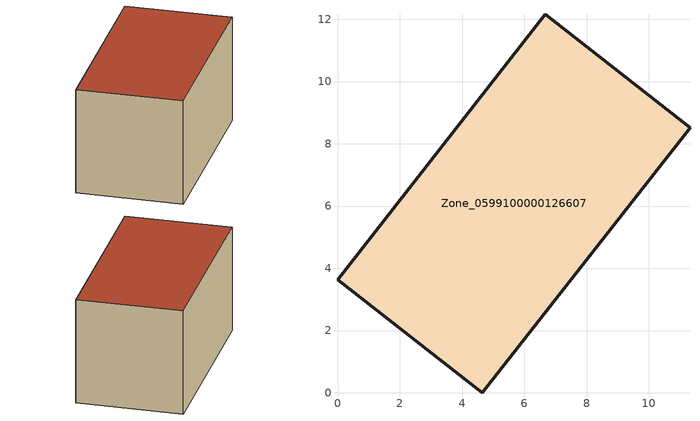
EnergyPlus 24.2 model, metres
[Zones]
Zone_0599100000126607
 floor ground (C_G): 6.67,12.16 11.32,8.52 4.65,0 0,3.63 z3.64
 wall outside (C_F): 11.32,8.52 6.67,12.16 0,3.63 4.65,0 11.32,8.52 z3.64:9.72
 roof outside (C_R): 0,3.63 4.65,0 11.32,8.52 6.67,12.16 z9.72
[BUILDING]
Pand.0599100000126607: North Axis=0; Terrain=City; Loads Convergence Tolerance Value=0.04; Temperature Convergence Tolerance Value=0.4; Solar Distribution=FullExterior; Maximum Number of Warmup Days=25; Minimum Number of Warmup Days=1
[Site:Location]
Rotterdam.The.Hague.AP_ZH_NLD Design_Conditions: Latitude=51.96; Longitude=4.45; Time Zone=1; Elevation=-4.5
[SITE:GROUNDTEMPERATURE:BUILDINGSURFACE]
18, 18, 18, 18, 18, 18, 18, 18, 18, 18, 18, 18
[MATERIAL] Thermal Absorptance=0.9; Solar Absorptance=0.7; Visible Absorptance=0.7
Name | Roughness | Thickness | Conductivity | Density | Specific Heat
G.TC.1946 | MediumSmooth | 0.15 | 1 | 540 | 1210
F.TC.1946 | Rough | 0.3 | 0.857143 | 1920 | 840
R.TC.1946 | MediumRough | 0.2 | 0.909091 | 1500 | 1000
[CONSTRUCTION]
C_G: G.TC.1946
C_F: F.TC.1946
C_R: R.TC.1946
[ZONE]
Zone_0599100000126607: Type=1; Multiplier=1; Ceiling Height=Autocalculate; Volume=Autocalculate; Floor Area=autocalculate; Part of Total Floor Area=Yes
[ZONEINFILTRATION:DESIGNFLOWRATE]
Infil_Zone_0599100000126607: Zone or ZoneList or Space or SpaceList=Zone_0599100000126607; Schedule=AlwaysOn; Design Flow Rate Calculation Method=Flow/Area; Flow Rate per Floor Area=0.003; Constant Term Coefficient=1; Temperature Term Coefficient=0; Velocity Term Coefficient=0; Velocity Squared Term Coefficient=0
[HVACTEMPLATE:ZONE:IDEALLOADSAIRSYSTEM]
Zone_0599100000126607: Maximum Heating Supply Air Temperature=50; Minimum Cooling Supply Air Temperature=13; Maximum Heating Supply Air Humidity Ratio=0.0156; Minimum Cooling Supply Air Humidity Ratio=0.0077; Heating Limit=NoLimit; Cooling Limit=NoLimit; Dehumidification Control Type=ConstantSensibleHeatRatio; Cooling Sensible Heat Ratio=0.7; Dehumidification Setpoint=60; Humidification Control Type=None; Humidification Setpoint=30; Outdoor Air Method=None; Outdoor Air Flow Rate per Person=0.00944; Outdoor Air Flow Rate per Zone Floor Area=0; Outdoor Air Flow Rate per Zone=0; Demand Controlled Ventilation Type=None; Outdoor Air Economizer Type=NoEconomizer; Heat Recovery Type=None; Sensible Heat Recovery Effectiveness=0.7; Latent Heat Recovery Effectiveness=0.65
[ZONECONTROL:THERMOSTAT]
ThermostatControl_Zone_0599100000126607: Zone or ZoneList=Zone_0599100000126607; Control Type Schedule=DualSetpointControlType; Control 1=Thermostat_Zone_0599100000126607; Temperature Difference Between Cutout And Setpoint=0
[THERMOSTATSETPOINT:DUALSETPOINT]
Thermostat_Zone_0599100000126607: Heating Setpoint Temperature Schedule=HeatingSetpoint_Zone_0599100000126607; Cooling Setpoint Temperature Schedule=CoolingSetpoint_Zone_0599100000126607
[SCHEDULE:COMPACT]
HeatingSetpoint_Zone_0599100000126607: Through: 12/31, For: AllDays, Until: 24:00, 21
CoolingSetpoint_Zone_0599100000126607: Through: 12/31, For: AllDays, Until: 24:00, 24
DualSetpointControlType: Through: 12/31, For: AllDays, Until: 24:00, 4
AlwaysOn: Through: 12/31, For: AllDays, Until: 24:00, 1
